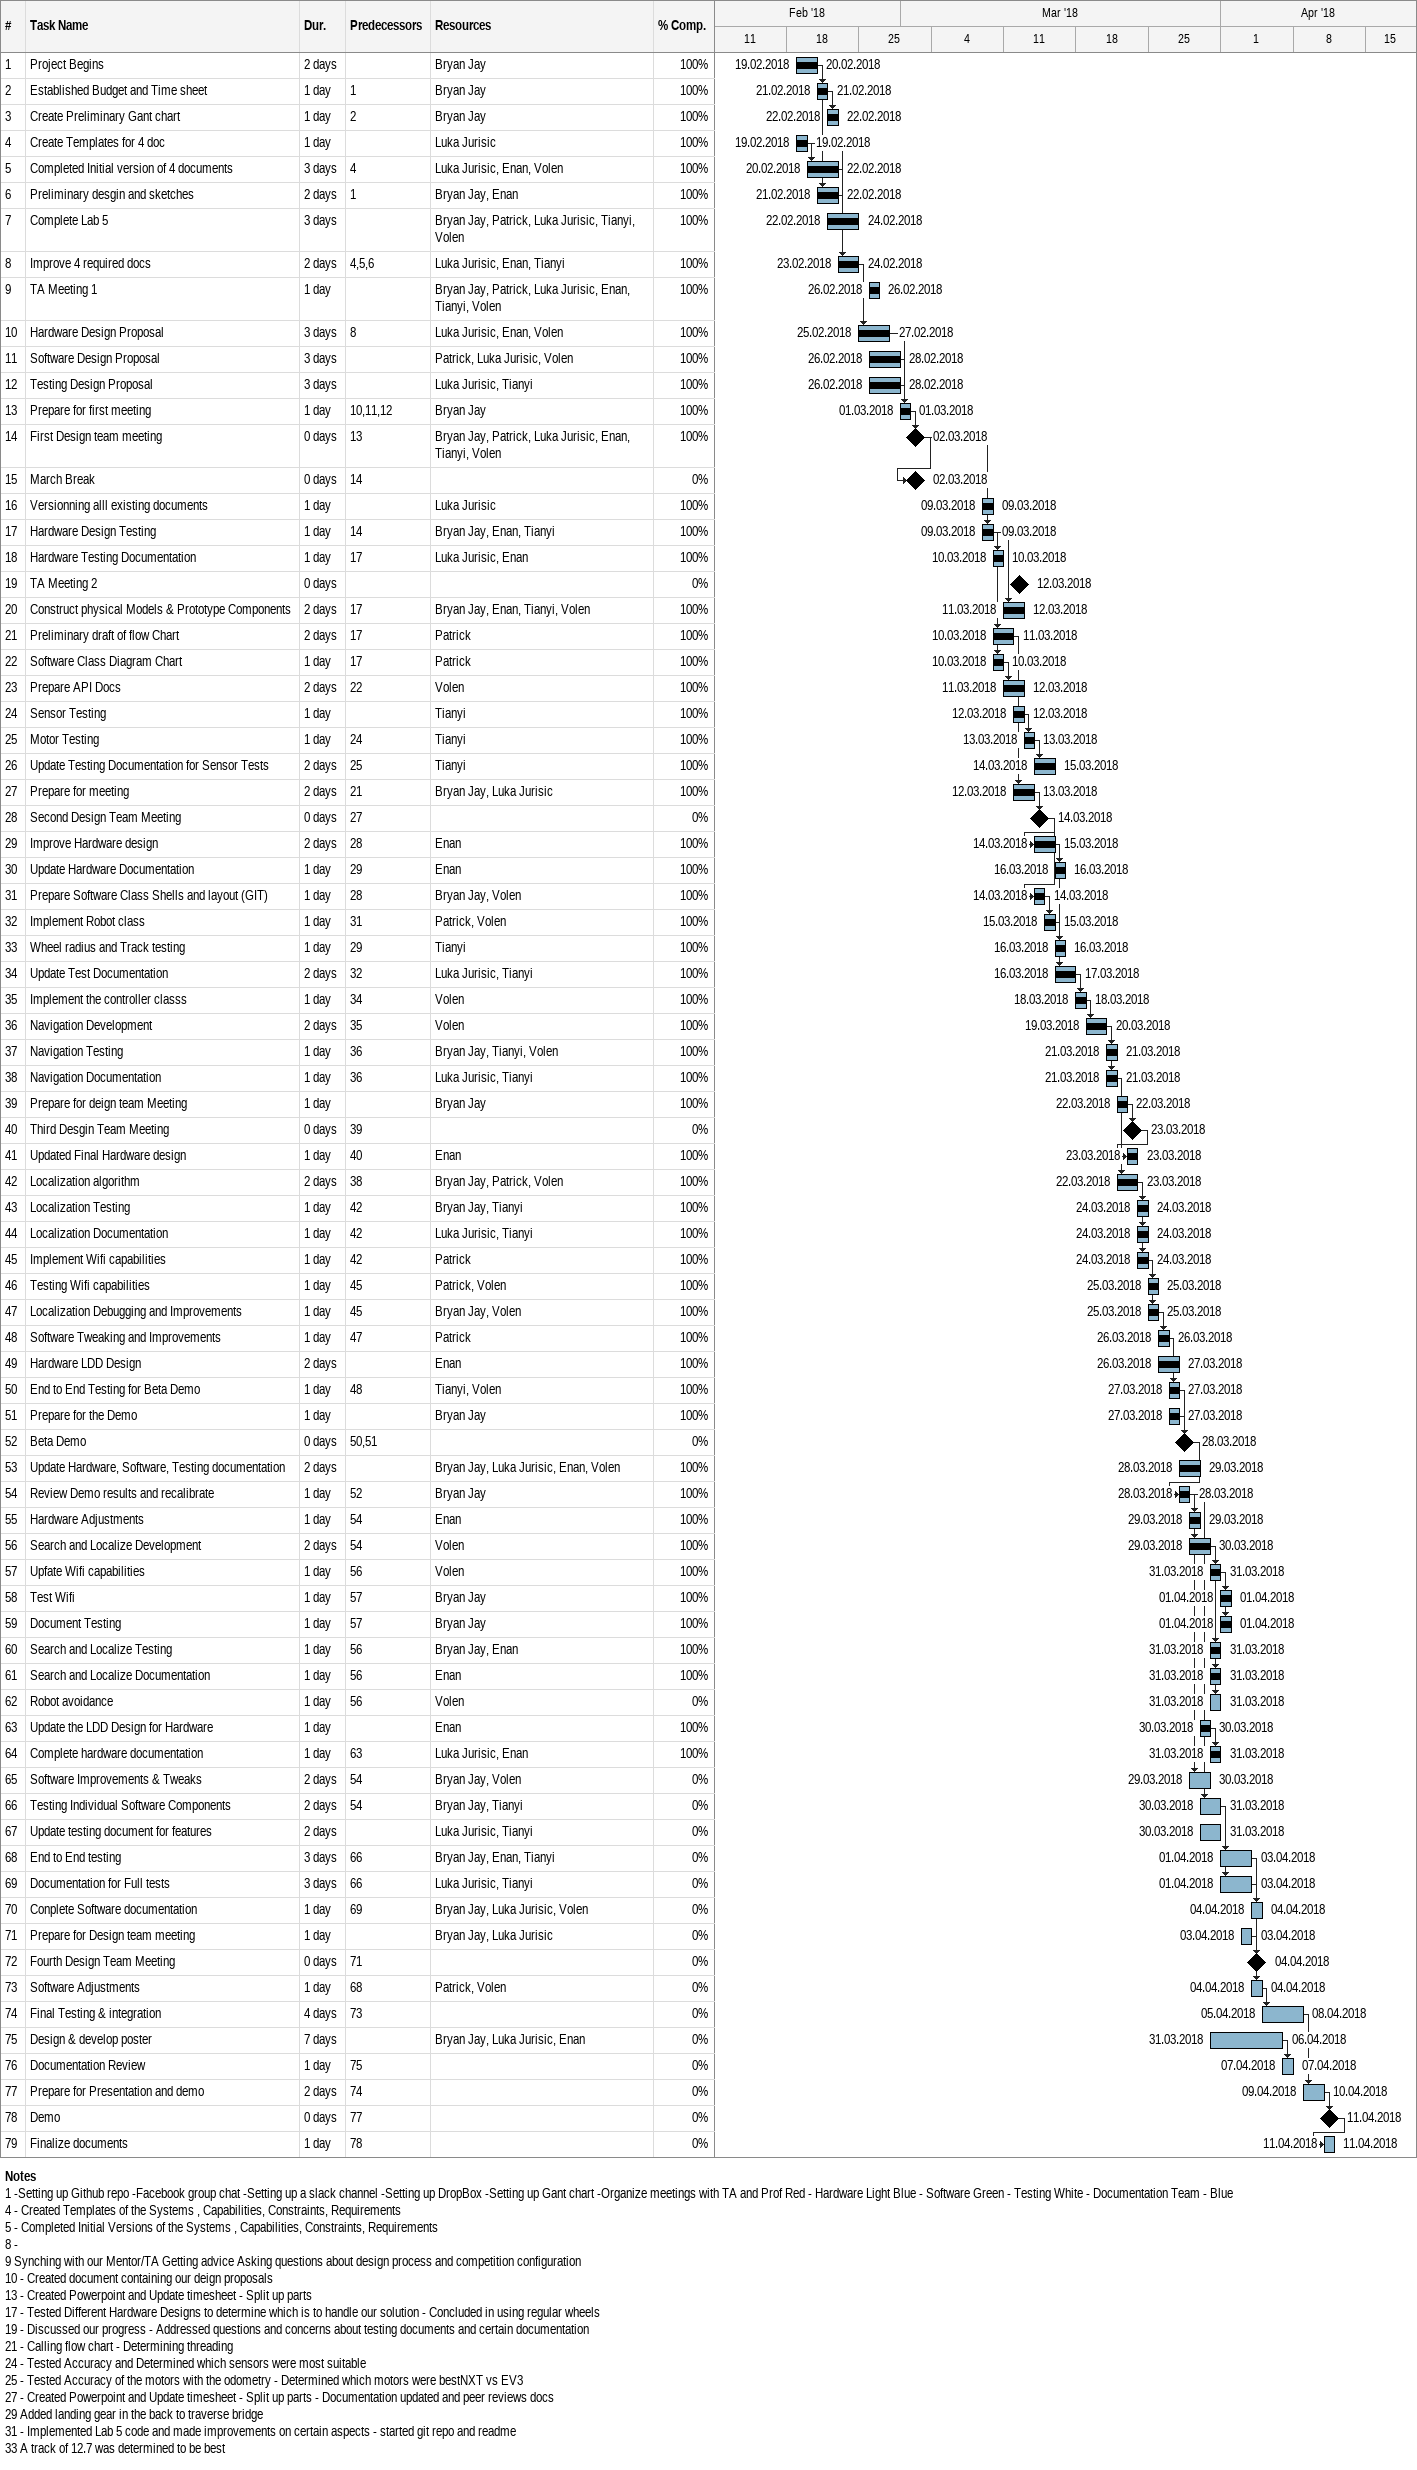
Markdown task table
| ID | Task | Duration | Start | Finish | Predecessors | Resources | % complete |
|---|---|---|---|---|---|---|---|
| 1 | Project Begins | 2d | 2018-02-19 | 2018-02-20 |  | Bryan Jay | 100 |
| 2 | Established Budget and Time sheet | 1d | 2018-02-21 | 2018-02-21 | 1 | Bryan Jay | 100 |
| 3 | Create Preliminary Gant chart | 1d | 2018-02-22 | 2018-02-22 | 2 | Bryan Jay | 100 |
| 4 | Create Templates for 4 doc | 1d | 2018-02-19 | 2018-02-19 |  | Luka Jurisic | 100 |
| 5 | Completed Initial version of 4 documents | 3d | 2018-02-20 | 2018-02-22 | 4 | Luka Jurisic, Enan, Volen | 100 |
| 6 | Preliminary desgin and sketches | 2d | 2018-02-21 | 2018-02-22 | 1 | Bryan Jay, Enan | 100 |
| 7 | Complete Lab 5 | 3d | 2018-02-22 | 2018-02-24 |  | Bryan Jay, Patrick, Luka Jurisic, Tianyi, Volen | 100 |
| 8 | Improve 4 required docs | 2d | 2018-02-23 | 2018-02-24 | 4, 5, 6 | Luka Jurisic, Enan, Tianyi | 100 |
| 9 | TA Meeting 1 | 1d | 2018-02-26 | 2018-02-26 |  | Bryan Jay, Patrick, Luka Jurisic, Enan, Tianyi, Volen | 100 |
| 10 | Hardware Design Proposal | 3d | 2018-02-25 | 2018-02-27 | 8 | Luka Jurisic, Enan, Volen | 100 |
| 11 | Software Design Proposal | 3d | 2018-02-26 | 2018-02-28 |  | Patrick, Luka Jurisic, Volen | 100 |
| 12 | Testing Design Proposal | 3d | 2018-02-26 | 2018-02-28 |  | Luka Jurisic, Tianyi | 100 |
| 13 | Prepare for first meeting | 1d | 2018-03-01 | 2018-03-01 | 10, 11, 12 | Bryan Jay | 100 |
| 14 | First Design team meeting | 0d | 2018-03-02 | 2018-03-02 | 13 | Bryan Jay, Patrick, Luka Jurisic, Enan, Tianyi, Volen | 100 |
| 15 | March Break | 0d | 2018-03-02 | 2018-03-02 | 14 |  | 0 |
| 16 | Versionning alll existing documents | 1d | 2018-03-09 | 2018-03-09 |  | Luka Jurisic | 100 |
| 17 | Hardware Design Testing | 1d | 2018-03-09 | 2018-03-09 | 14 | Bryan Jay, Enan, Tianyi | 100 |
| 18 | Hardware Testing Documentation | 1d | 2018-03-10 | 2018-03-10 | 17 | Luka Jurisic, Enan | 100 |
| 19 | TA Meeting 2 | 0d | 2018-03-12 | 2018-03-12 |  |  | 0 |
| 20 | Construct physical Models & Prototype Components | 2d | 2018-03-11 | 2018-03-12 | 17 | Bryan Jay, Enan, Tianyi, Volen | 100 |
| 21 | Preliminary draft of flow Chart | 2d | 2018-03-10 | 2018-03-11 | 17 | Patrick | 100 |
| 22 | Software Class Diagram Chart | 1d | 2018-03-10 | 2018-03-10 | 17 | Patrick | 100 |
| 23 | Prepare API Docs | 2d | 2018-03-11 | 2018-03-12 | 22 | Volen | 100 |
| 24 | Sensor Testing | 1d | 2018-03-12 | 2018-03-12 |  | Tianyi | 100 |
| 25 | Motor Testing | 1d | 2018-03-13 | 2018-03-13 | 24 | Tianyi | 100 |
| 26 | Update Testing Documentation for Sensor Tests | 2d | 2018-03-14 | 2018-03-15 | 25 | Tianyi | 100 |
| 27 | Prepare for meeting | 2d | 2018-03-12 | 2018-03-13 | 21 | Bryan Jay, Luka Jurisic | 100 |
| 28 | Second Design Team Meeting | 0d | 2018-03-14 | 2018-03-14 | 27 |  | 0 |
| 29 | Improve Hardware design | 2d | 2018-03-14 | 2018-03-15 | 28 | Enan | 100 |
| 30 | Update Hardware Documentation | 1d | 2018-03-16 | 2018-03-16 | 29 | Enan | 100 |
| 31 | Prepare Software Class Shells and layout (GIT) | 1d | 2018-03-14 | 2018-03-14 | 28 | Bryan Jay, Volen | 100 |
| 32 | Implement Robot class | 1d | 2018-03-15 | 2018-03-15 | 31 | Patrick, Volen | 100 |
| 33 | Wheel radius and Track testing | 1d | 2018-03-16 | 2018-03-16 | 29 | Tianyi | 100 |
| 34 | Update Test Documentation | 2d | 2018-03-16 | 2018-03-17 | 32 | Luka Jurisic, Tianyi | 100 |
| 35 | Implement the controller classs | 1d | 2018-03-18 | 2018-03-18 | 34 | Volen | 100 |
| 36 | Navigation Development | 2d | 2018-03-19 | 2018-03-20 | 35 | Volen | 100 |
| 37 | Navigation Testing | 1d | 2018-03-21 | 2018-03-21 | 36 | Bryan Jay, Tianyi, Volen | 100 |
| 38 | Navigation Documentation | 1d | 2018-03-21 | 2018-03-21 | 36 | Luka Jurisic, Tianyi | 100 |
| 39 | Prepare for deign team Meeting | 1d | 2018-03-22 | 2018-03-22 |  | Bryan Jay | 100 |
| 40 | Third Desgin Team Meeting | 0d | 2018-03-23 | 2018-03-23 | 39 |  | 0 |
| 41 | Updated Final Hardware design | 1d | 2018-03-23 | 2018-03-23 | 40 | Enan | 100 |
| 42 | Localization algorithm | 2d | 2018-03-22 | 2018-03-23 | 38 | Bryan Jay, Patrick, Volen | 100 |
| 43 | Localization Testing | 1d | 2018-03-24 | 2018-03-24 | 42 | Bryan Jay, Tianyi | 100 |
| 44 | Localization Documentation | 1d | 2018-03-24 | 2018-03-24 | 42 | Luka Jurisic, Tianyi | 100 |
| 45 | Implement Wifi capabilities | 1d | 2018-03-24 | 2018-03-24 | 42 | Patrick | 100 |
| 46 | Testing Wifi capabilities | 1d | 2018-03-25 | 2018-03-25 | 45 | Patrick, Volen | 100 |
| 47 | Localization Debugging and Improvements | 1d | 2018-03-25 | 2018-03-25 | 45 | Bryan Jay, Volen | 100 |
| 48 | Software Tweaking and Improvements | 1d | 2018-03-26 | 2018-03-26 | 47 | Patrick | 100 |
| 49 | Hardware LDD Design | 2d | 2018-03-26 | 2018-03-27 |  | Enan | 100 |
| 50 | End to End Testing for Beta Demo | 1d | 2018-03-27 | 2018-03-27 | 48 | Tianyi, Volen | 100 |
| 51 | Prepare for the Demo | 1d | 2018-03-27 | 2018-03-27 |  | Bryan Jay | 100 |
| 52 | Beta Demo | 0d | 2018-03-28 | 2018-03-28 | 50, 51 |  | 0 |
| 53 | Update Hardware, Software, Testing documentation | 2d | 2018-03-28 | 2018-03-29 |  | Bryan Jay, Luka Jurisic, Enan, Volen | 100 |
| 54 | Review Demo results and recalibrate | 1d | 2018-03-28 | 2018-03-28 | 52 | Bryan Jay | 100 |
| 55 | Hardware Adjustments | 1d | 2018-03-29 | 2018-03-29 | 54 | Enan | 100 |
| 56 | Search and Localize Development | 2d | 2018-03-29 | 2018-03-30 | 54 | Volen | 100 |
| 57 | Upfate Wifi capabilities | 1d | 2018-03-31 | 2018-03-31 | 56 | Volen | 100 |
| 58 | Test Wifi | 1d | 2018-04-01 | 2018-04-01 | 57 | Bryan Jay | 100 |
| 59 | Document Testing | 1d | 2018-04-01 | 2018-04-01 | 57 | Bryan Jay | 100 |
| 60 | Search and Localize Testing | 1d | 2018-03-31 | 2018-03-31 | 56 | Bryan Jay, Enan | 100 |
| 61 | Search and Localize Documentation | 1d | 2018-03-31 | 2018-03-31 | 56 | Enan | 100 |
| 62 | Robot avoidance | 1d | 2018-03-31 | 2018-03-31 | 56 | Volen | 0 |
| 63 | Update the LDD Design for Hardware | 1d | 2018-03-30 | 2018-03-30 |  | Enan | 100 |
| 64 | Complete hardware documentation | 1d | 2018-03-31 | 2018-03-31 | 63 | Luka Jurisic, Enan | 100 |
| 65 | Software Improvements & Tweaks | 2d | 2018-03-29 | 2018-03-30 | 54 | Bryan Jay, Volen | 0 |
| 66 | Testing Individual Software Components | 2d | 2018-03-30 | 2018-03-31 | 54 | Bryan Jay, Tianyi | 0 |
| 67 | Update testing document for features | 2d | 2018-03-30 | 2018-03-31 |  | Luka Jurisic, Tianyi | 0 |
| 68 | End to End testing | 3d | 2018-04-01 | 2018-04-03 | 66 | Bryan Jay, Enan, Tianyi | 0 |
| 69 | Documentation for Full tests | 3d | 2018-04-01 | 2018-04-03 | 66 | Luka Jurisic, Tianyi | 0 |
| 70 | Conplete Software documentation | 1d | 2018-04-04 | 2018-04-04 | 69 | Bryan Jay, Luka Jurisic, Volen | 0 |
| 71 | Prepare for Design team meeting | 1d | 2018-04-03 | 2018-04-03 |  | Bryan Jay, Luka Jurisic | 0 |
| 72 | Fourth Design Team Meeting | 0d | 2018-04-04 | 2018-04-04 | 71 |  | 0 |
| 73 | Software Adjustments | 1d | 2018-04-04 | 2018-04-04 | 68 | Patrick, Volen | 0 |
| 74 | Final Testing & integration | 4d | 2018-04-05 | 2018-04-08 | 73 |  | 0 |
| 75 | Design & develop poster | 7d | 2018-03-31 | 2018-04-06 |  | Bryan Jay, Luka Jurisic, Enan | 0 |
| 76 | Documentation Review | 1d | 2018-04-07 | 2018-04-07 | 75 |  | 0 |
| 77 | Prepare for Presentation and demo | 2d | 2018-04-09 | 2018-04-10 | 74 |  | 0 |
| 78 | Demo | 0d | 2018-04-11 | 2018-04-11 | 77 |  | 0 |
| 79 | Finalize documents | 1d | 2018-04-11 | 2018-04-11 | 78 |  | 0 |

Notes
- 1: -Setting up Github repo -Facebook group chat -Setting up a slack channel -Setting up DropBox -Setting up Gant chart -Organize meetings with TA and Prof Red - Hardware Light Blue - Software Green - Testing White - Documentation Team - Blue
- 4: - Created Templates of the Systems , Capabilities, Constraints, Requirements
- 5: - Completed Initial Versions of the Systems , Capabilities, Constraints, Requirements
- 8: -
- 9: Synching with our Mentor/TA Getting advice Asking questions about design process and competition configuration
- 10: - Created document containing our deign proposals
- 13: - Created Powerpoint and Update timesheet - Split up parts
- 17: - Tested Different Hardware Designs to determine which is to handle our solution - Concluded in using regular wheels
- 19: - Discussed our progress - Addressed questions and concerns about testing documents and certain documentation
- 21: - Calling flow chart - Determining threading
- 24: - Tested Accuracy and Determined which sensors were most suitable
- 25: - Tested Accuracy of the motors with the odometry - Determined which motors were bestNXT vs EV3
- 27: - Created Powerpoint and Update timesheet - Split up parts - Documentation updated and peer reviews docs
- 29: Added landing gear in the back to traverse bridge
- 31: - Implemented Lab 5 code and made improvements on certain aspects - started git repo and readme
- 33: A track of 12.7 was determined to be best
